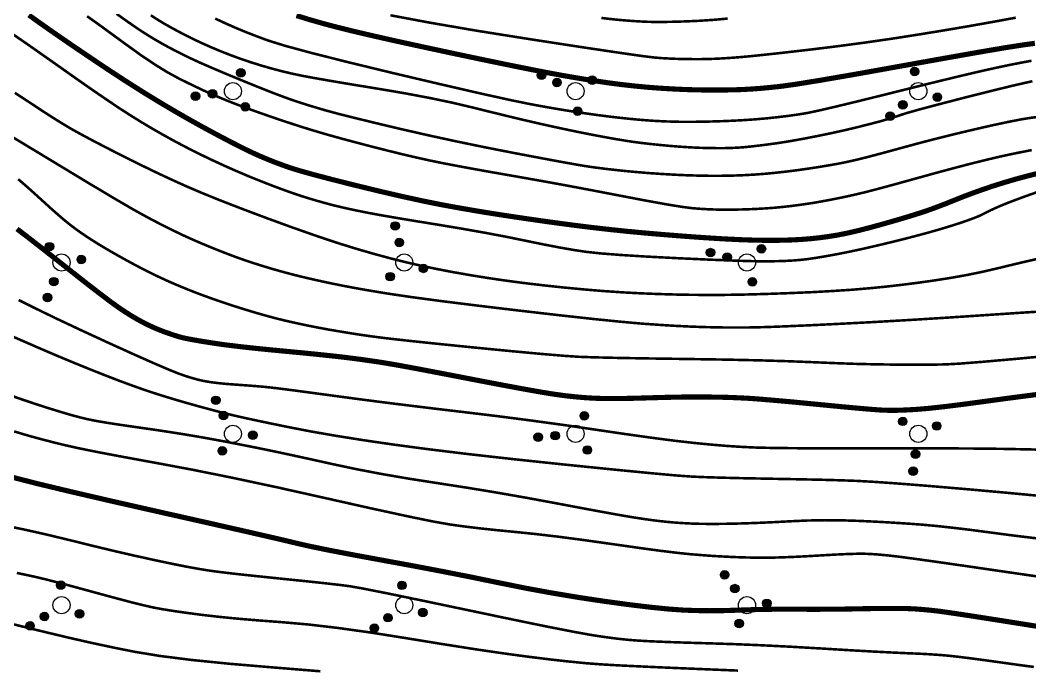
# Model space of a CAD drawing. Extents: x 396500 to 398250, y 1005980 to 1008200.
# Drawn here: x 398141.83 to 398171.29, y 1007922.18 to 1007941.11 of the extents above; entities that cross this region are included whole.
import ezdxf

# ---------------------------------------------------------------- set-up
doc = ezdxf.new("R2010")
doc.units = 0
doc.header["$LTSCALE"] = 0.5
doc.layers.get('0').update_dxf_attribs({"linetype": 'CONTINUOUS'})
doc.layers.add('DGX', color=2, linetype='CONTINUOUS')
doc.layers.add('ZBTZ', color=3, linetype='CONTINUOUS')

# ---------------------------------------------------------------- blocks, each defined once
blk = doc.blocks.new('*U110')
at = {"linetype": 'Continuous'}
for points in [[(-0.202, 2.347), (-0.147, 1.998), (-0.147, 2.402)], [(-0.147, 2.402), (-0.077, 1.962), (-0.077, 2.438)], [(-0.077, 1.962), (-0.147, 2.402), (-0.147, 1.998)], [(-0.077, 2.438), (0, 1.95), (0, 2.45)], [(0, 1.95), (-0.077, 2.438), (-0.077, 1.962)], [(0, 2.45), (0.077, 1.962), (0.077, 2.438)], [(0.077, 1.962), (0, 2.45), (0, 1.95)], [(0.077, 2.438), (0.147, 1.998), (0.147, 2.402)], [(0.147, 1.998), (0.077, 2.438), (0.077, 1.962)], [(0.147, 2.402), (0.202, 2.053), (0.202, 2.347)], [(0.202, 2.053), (0.147, 2.402), (0.147, 1.998)], [(-0.25, 2.2), (-0.238, 2.123), (-0.238, 2.277)], [(-0.238, 2.277), (-0.202, 2.053), (-0.202, 2.347)], [(-0.202, 2.053), (-0.238, 2.277), (-0.238, 2.123)], [(-0.147, 1.998), (-0.202, 2.347), (-0.202, 2.053)], [(0.202, 2.347), (0.238, 2.123), (0.238, 2.277)], [(0.238, 2.123), (0.202, 2.347), (0.202, 2.053)], [(0.25, 2.2), (0.238, 2.277), (0.238, 2.123)]]:
    blk.add_solid(points, dxfattribs=at)
blk = doc.blocks.new('*U109')
at = {"linetype": 'Continuous'}
for points in [[(-0.25, 1.2), (-0.238, 1.123), (-0.238, 1.277)], [(-0.238, 1.277), (-0.202, 1.053), (-0.202, 1.347)], [(-0.202, 1.053), (-0.238, 1.277), (-0.238, 1.123)], [(-0.202, 1.347), (-0.147, 0.998), (-0.147, 1.402)], [(-0.147, 0.998), (-0.202, 1.347), (-0.202, 1.053)], [(-0.147, 1.402), (-0.077, 0.962), (-0.077, 1.438)], [(-0.077, 0.962), (-0.147, 1.402), (-0.147, 0.998)], [(-0.077, 1.438), (0, 0.95), (0, 1.45)], [(0, 0.95), (-0.077, 1.438), (-0.077, 0.962)], [(0, 1.45), (0.077, 0.962), (0.077, 1.438)], [(0.077, 0.962), (0, 1.45), (0, 0.95)], [(0.077, 1.438), (0.147, 0.998), (0.147, 1.402)], [(0.147, 0.998), (0.077, 1.438), (0.077, 0.962)], [(0.147, 1.402), (0.202, 1.053), (0.202, 1.347)], [(0.202, 1.053), (0.147, 1.402), (0.147, 0.998)], [(0.202, 1.347), (0.238, 1.123), (0.238, 1.277)], [(0.238, 1.123), (0.202, 1.347), (0.202, 1.053)], [(0.25, 1.2), (0.238, 1.277), (0.238, 1.123)]]:
    blk.add_solid(points, dxfattribs=at)
blk = doc.blocks.new('*U108')
at = {"linetype": 'Continuous'}
for points in [[(-1.25, -0.6), (-1.238, -0.677), (-1.238, -0.523)], [(-1.238, -0.523), (-1.202, -0.747), (-1.202, -0.453)], [(-1.202, -0.747), (-1.238, -0.523), (-1.238, -0.677)], [(-1.202, -0.453), (-1.147, -0.802), (-1.147, -0.398)], [(-1.147, -0.802), (-1.202, -0.453), (-1.202, -0.747)], [(-1.147, -0.398), (-1.077, -0.838), (-1.077, -0.362)], [(-1.077, -0.838), (-1.147, -0.398), (-1.147, -0.802)], [(-1.077, -0.362), (-1, -0.85), (-1, -0.35)], [(-1, -0.85), (-1.077, -0.362), (-1.077, -0.838)], [(-1, -0.35), (-0.923, -0.838), (-0.923, -0.362)], [(-0.923, -0.838), (-1, -0.35), (-1, -0.85)], [(-0.923, -0.362), (-0.853, -0.802), (-0.853, -0.398)], [(-0.853, -0.802), (-0.923, -0.362), (-0.923, -0.838)], [(-0.853, -0.398), (-0.798, -0.747), (-0.798, -0.453)], [(-0.798, -0.747), (-0.853, -0.398), (-0.853, -0.802)], [(-0.798, -0.453), (-0.762, -0.677), (-0.762, -0.523)], [(-0.762, -0.677), (-0.798, -0.453), (-0.798, -0.747)], [(-0.75, -0.6), (-0.762, -0.523), (-0.762, -0.677)]]:
    blk.add_solid(points, dxfattribs=at)
blk = doc.blocks.new('*U107')
at = {"linetype": 'Continuous'}
for points in [[(0.75, -0.6), (0.762, -0.677), (0.762, -0.523)], [(0.762, -0.523), (0.798, -0.747), (0.798, -0.453)], [(0.798, -0.747), (0.762, -0.523), (0.762, -0.677)], [(0.798, -0.453), (0.853, -0.802), (0.853, -0.398)], [(0.853, -0.802), (0.798, -0.453), (0.798, -0.747)], [(0.853, -0.398), (0.923, -0.838), (0.923, -0.362)], [(0.923, -0.838), (0.853, -0.398), (0.853, -0.802)], [(0.923, -0.362), (1, -0.85), (1, -0.35)], [(1, -0.85), (0.923, -0.362), (0.923, -0.838)], [(1, -0.35), (1.077, -0.838), (1.077, -0.362)], [(1.077, -0.838), (1, -0.35), (1, -0.85)], [(1.077, -0.362), (1.147, -0.802), (1.147, -0.398)], [(1.147, -0.802), (1.077, -0.362), (1.077, -0.838)], [(1.147, -0.398), (1.202, -0.747), (1.202, -0.453)], [(1.202, -0.747), (1.147, -0.398), (1.147, -0.802)], [(1.202, -0.453), (1.238, -0.677), (1.238, -0.523)], [(1.238, -0.677), (1.202, -0.453), (1.202, -0.747)], [(1.25, -0.6), (1.238, -0.523), (1.238, -0.677)]]:
    blk.add_solid(points, dxfattribs=at)
blk = doc.blocks.new('gc160')
for centre, radius in [((0, 2.2), 0.25), ((0, 1.2), 0.25), ((0, 0), 0.5), ((-1, -0.6), 0.25), ((1, -0.6), 0.25)]:
    blk.add_circle(centre, radius)
at = {"linetype": 'Continuous'}
for name in ['*U110', '*U109', '*U108', '*U107']:
    blk.add_blockref(name, (0, 0), dxfattribs=at)

msp = doc.modelspace()

# ---------------------------------------------------------------- linework, layer by layer
at = {"layer": 'DGX', "color": 3, "linetype": 'Continuous', "lineweight": -2, "const_width": 0.15}
for points in [[(398171.663, 1007936.677), (398171.258, 1007936.575), (398170.878, 1007936.473), (398170.524, 1007936.369), (398170.195, 1007936.265), (398169.892, 1007936.162), (398169.616, 1007936.063), (398169.366, 1007935.969), (398169.142, 1007935.88), (398168.933, 1007935.795), (398168.727, 1007935.715), (398168.524, 1007935.638), (398168.325, 1007935.566), (398168.098, 1007935.489), (398167.813, 1007935.4), (398167.469, 1007935.297), (398167.068, 1007935.181), (398166.658, 1007935.068), (398166.291, 1007934.973), (398165.966, 1007934.898), (398165.685, 1007934.842), (398165.422, 1007934.799), (398165.153, 1007934.763), (398164.88, 1007934.734), (398164.601, 1007934.712), (398164.306, 1007934.697), (398163.985, 1007934.689), (398163.639, 1007934.687), (398163.267, 1007934.692), (398162.852, 1007934.706), (398162.376, 1007934.729), (398161.841, 1007934.762), (398161.244, 1007934.804), (398160.635, 1007934.852), (398160.061, 1007934.901), (398159.521, 1007934.952), (398159.015, 1007935.005), (398158.499, 1007935.064), (398157.929, 1007935.135), (398157.305, 1007935.219), (398156.628, 1007935.315), (398155.945, 1007935.417), (398155.307, 1007935.518), (398154.715, 1007935.619), (398154.167, 1007935.718), (398153.614, 1007935.829), (398153.004, 1007935.961), (398152.338, 1007936.115), (398151.615, 1007936.291), (398150.931, 1007936.463), (398150.381, 1007936.608), (398149.965, 1007936.724), (398149.683, 1007936.812), (398149.469, 1007936.889), (398149.257, 1007936.968), (398149.047, 1007937.052), (398148.839, 1007937.139), (398148.605, 1007937.244), (398148.318, 1007937.383), (398147.978, 1007937.556), (398147.584, 1007937.763), (398147.161, 1007937.991), (398146.734, 1007938.229), (398146.302, 1007938.478), (398145.867, 1007938.736), (398145.412, 1007939.015), (398144.924, 1007939.324), (398144.402, 1007939.665), (398143.847, 1007940.037), (398143.307, 1007940.403), (398142.833, 1007940.73), (398142.425, 1007941.016), (398142.081, 1007941.262)], [(398141.736, 1007935.02), (398142.063, 1007934.77), (398142.512, 1007934.42), (398143.083, 1007933.97), (398143.659, 1007933.515), (398144.124, 1007933.155), (398144.476, 1007932.889), (398144.716, 1007932.716), (398144.898, 1007932.595), (398145.073, 1007932.485), (398145.242, 1007932.386), (398145.405, 1007932.297), (398145.564, 1007932.216), (398145.725, 1007932.142), (398145.885, 1007932.074), (398146.046, 1007932.013), (398146.199, 1007931.959), (398146.334, 1007931.914), (398146.45, 1007931.877), (398146.549, 1007931.85), (398146.67, 1007931.823), (398146.854, 1007931.788), (398147.102, 1007931.745), (398147.413, 1007931.695), (398147.793, 1007931.64), (398148.251, 1007931.584), (398148.785, 1007931.526), (398149.396, 1007931.466), (398150.004, 1007931.409), (398150.532, 1007931.356), (398150.979, 1007931.309), (398151.345, 1007931.267), (398151.664, 1007931.226), (398151.971, 1007931.184), (398152.265, 1007931.141), (398152.546, 1007931.096), (398152.903, 1007931.034), (398153.423, 1007930.938), (398154.105, 1007930.808), (398154.949, 1007930.645), (398155.798, 1007930.482), (398156.493, 1007930.353), (398157.033, 1007930.257), (398157.419, 1007930.195), (398157.722, 1007930.154), (398158.014, 1007930.121), (398158.293, 1007930.097), (398158.561, 1007930.08), (398158.854, 1007930.071), (398159.208, 1007930.07), (398159.623, 1007930.075), (398160.099, 1007930.088), (398160.587, 1007930.102), (398161.037, 1007930.112), (398161.45, 1007930.116), (398161.825, 1007930.115), (398162.171, 1007930.111), (398162.496, 1007930.103), (398162.8, 1007930.091), (398163.084, 1007930.077), (398163.414, 1007930.053), (398163.857, 1007930.016), (398164.413, 1007929.966), (398165.082, 1007929.901), (398165.743, 1007929.837), (398166.274, 1007929.788), (398166.674, 1007929.754), (398166.945, 1007929.734), (398167.163, 1007929.727), (398167.409, 1007929.727), (398167.681, 1007929.736), (398167.979, 1007929.753), (398168.337, 1007929.783), (398168.786, 1007929.832), (398169.327, 1007929.899), (398169.959, 1007929.984), (398170.605, 1007930.072), (398171.186, 1007930.148), (398171.701, 1007930.213)]]:
    msp.add_lwpolyline(points, dxfattribs=at)
at = {"layer": 'DGX', "linetype": 'Continuous', "const_width": 0.075, "flags": 128}
for points in [[(398143.781, 1007941.228), (398144.065, 1007941.026), (398144.43, 1007940.761), (398144.877, 1007940.434), (398145.339, 1007940.101), (398145.753, 1007939.822), (398146.119, 1007939.596), (398146.435, 1007939.423), (398146.713, 1007939.285), (398146.962, 1007939.164), (398147.182, 1007939.06), (398147.374, 1007938.973), (398147.557, 1007938.893), (398147.751, 1007938.812), (398147.956, 1007938.729), (398148.172, 1007938.645), (398148.41, 1007938.555), (398148.681, 1007938.457), (398148.984, 1007938.351), (398149.319, 1007938.235), (398149.662, 1007938.121), (398149.987, 1007938.015), (398150.295, 1007937.919), (398150.586, 1007937.832), (398150.892, 1007937.744), (398151.249, 1007937.645), (398151.655, 1007937.537), (398152.111, 1007937.417), (398152.577, 1007937.299), (398153.014, 1007937.192), (398153.422, 1007937.097), (398153.802, 1007937.013), (398154.219, 1007936.928), (398154.743, 1007936.829), (398155.373, 1007936.714), (398156.11, 1007936.585), (398156.904, 1007936.445), (398157.71, 1007936.299), (398158.525, 1007936.146), (398159.352, 1007935.987), (398160.106, 1007935.843), (398160.706, 1007935.735), (398161.152, 1007935.662), (398161.444, 1007935.625), (398161.66, 1007935.608), (398161.881, 1007935.595), (398162.107, 1007935.586), (398162.337, 1007935.583), (398162.572, 1007935.583), (398162.815, 1007935.586), (398163.064, 1007935.593), (398163.32, 1007935.604), (398163.578, 1007935.619), (398163.834, 1007935.638), (398164.086, 1007935.662), (398164.336, 1007935.69), (398164.584, 1007935.723), (398164.828, 1007935.758), (398165.07, 1007935.797), (398165.309, 1007935.84), (398165.546, 1007935.885), (398165.782, 1007935.933), (398166.018, 1007935.983), (398166.253, 1007936.036), (398166.537, 1007936.105), (398166.916, 1007936.204), (398167.392, 1007936.333), (398167.964, 1007936.492), (398168.561, 1007936.657), (398169.111, 1007936.805), (398169.614, 1007936.936), (398170.07, 1007937.049), (398170.5, 1007937.149), (398170.925, 1007937.239), (398171.346, 1007937.321)], [(398144.639, 1007941.3), (398144.985, 1007941.053), (398145.221, 1007940.89), (398145.403, 1007940.769), (398145.587, 1007940.654), (398145.772, 1007940.542), (398145.958, 1007940.434), (398146.149, 1007940.329), (398146.35, 1007940.223), (398146.561, 1007940.116), (398146.78, 1007940.009), (398147.041, 1007939.888), (398147.374, 1007939.742), (398147.779, 1007939.57), (398148.257, 1007939.372), (398148.734, 1007939.177), (398149.137, 1007939.017), (398149.467, 1007938.891), (398149.723, 1007938.798), (398149.95, 1007938.722), (398150.192, 1007938.644), (398150.45, 1007938.566), (398150.722, 1007938.485), (398151.069, 1007938.391), (398151.547, 1007938.27), (398152.157, 1007938.121), (398152.899, 1007937.944), (398153.714, 1007937.758), (398154.542, 1007937.578), (398155.384, 1007937.404), (398156.239, 1007937.236), (398157.021, 1007937.088), (398157.645, 1007936.972), (398158.111, 1007936.889), (398158.417, 1007936.839), (398158.657, 1007936.806), (398158.92, 1007936.772), (398159.206, 1007936.74), (398159.516, 1007936.707), (398159.844, 1007936.677), (398160.183, 1007936.649), (398160.534, 1007936.625), (398160.897, 1007936.604), (398161.261, 1007936.587), (398161.617, 1007936.576), (398161.964, 1007936.57), (398162.303, 1007936.571), (398162.634, 1007936.577), (398162.958, 1007936.589), (398163.274, 1007936.607), (398163.582, 1007936.631), (398163.89, 1007936.661), (398164.202, 1007936.696), (398164.519, 1007936.736), (398164.84, 1007936.782), (398165.152, 1007936.83), (398165.44, 1007936.878), (398165.704, 1007936.925), (398165.943, 1007936.973), (398166.211, 1007937.033), (398166.56, 1007937.12), (398166.99, 1007937.233), (398167.502, 1007937.373), (398168.054, 1007937.523), (398168.607, 1007937.666), (398169.16, 1007937.803), (398169.714, 1007937.934), (398170.227, 1007938.051), (398170.659, 1007938.143), (398171.009, 1007938.212), (398171.279, 1007938.257), (398171.529, 1007938.29)], [(398141.54, 1007930.163), (398141.887, 1007930.042), (398142.247, 1007929.921), (398142.62, 1007929.8), (398142.979, 1007929.689), (398143.294, 1007929.596), (398143.566, 1007929.522), (398143.795, 1007929.467), (398144.039, 1007929.418), (398144.359, 1007929.363), (398144.755, 1007929.302), (398145.225, 1007929.234), (398145.718, 1007929.164), (398146.18, 1007929.094), (398146.611, 1007929.026), (398147.011, 1007928.959), (398147.404, 1007928.889), (398147.814, 1007928.813), (398148.242, 1007928.73), (398148.687, 1007928.642), (398149.168, 1007928.543), (398149.705, 1007928.429), (398150.298, 1007928.3), (398150.947, 1007928.156), (398151.644, 1007928.008), (398152.382, 1007927.867), (398153.161, 1007927.733), (398153.982, 1007927.605), (398154.829, 1007927.474), (398155.691, 1007927.333), (398156.566, 1007927.18), (398157.454, 1007927.016), (398158.271, 1007926.862), (398158.93, 1007926.74), (398159.433, 1007926.65), (398159.778, 1007926.593), (398160.035, 1007926.554), (398160.271, 1007926.521), (398160.487, 1007926.494), (398160.683, 1007926.473), (398160.872, 1007926.455), (398161.066, 1007926.441), (398161.266, 1007926.429), (398161.471, 1007926.419), (398161.697, 1007926.413), (398161.96, 1007926.411), (398162.258, 1007926.412), (398162.593, 1007926.417), (398162.965, 1007926.427), (398163.373, 1007926.442), (398163.819, 1007926.462), (398164.301, 1007926.488), (398164.803, 1007926.51), (398165.31, 1007926.519), (398165.821, 1007926.515), (398166.336, 1007926.498), (398166.837, 1007926.474), (398167.306, 1007926.447), (398167.743, 1007926.419), (398168.148, 1007926.389), (398168.564, 1007926.351), (398169.032, 1007926.3), (398169.553, 1007926.238), (398170.128, 1007926.162), (398170.719, 1007926.084), (398171.294, 1007926.013), (398171.85, 1007925.948)], [(398141.652, 1007929.111), (398141.923, 1007929.029), (398142.193, 1007928.952), (398142.482, 1007928.874), (398142.79, 1007928.794), (398143.118, 1007928.713), (398143.539, 1007928.619), (398144.128, 1007928.5), (398144.885, 1007928.357), (398145.809, 1007928.188), (398146.873, 1007927.989), (398148.047, 1007927.752), (398149.331, 1007927.478), (398150.726, 1007927.166), (398152.041, 1007926.871), (398153.085, 1007926.644), (398153.857, 1007926.485), (398154.359, 1007926.396), (398154.752, 1007926.341), (398155.196, 1007926.287), (398155.692, 1007926.233), (398156.239, 1007926.18), (398156.846, 1007926.118), (398157.52, 1007926.039), (398158.261, 1007925.942), (398159.069, 1007925.828), (398159.845, 1007925.717), (398160.492, 1007925.629), (398161.009, 1007925.566), (398161.396, 1007925.526), (398161.716, 1007925.5), (398162.032, 1007925.477), (398162.345, 1007925.459), (398162.653, 1007925.444), (398162.953, 1007925.433), (398163.241, 1007925.427), (398163.516, 1007925.425), (398163.779, 1007925.427), (398164.061, 1007925.435), (398164.392, 1007925.448), (398164.772, 1007925.467), (398165.202, 1007925.492), (398165.622, 1007925.516), (398165.974, 1007925.532), (398166.257, 1007925.54), (398166.471, 1007925.54), (398166.668, 1007925.532), (398166.898, 1007925.515), (398167.162, 1007925.49), (398167.459, 1007925.456), (398167.903, 1007925.397), (398168.61, 1007925.298), (398169.579, 1007925.159), (398170.811, 1007924.979), (398172.069, 1007924.797)], [(398141.2, 1007926.4), (398141.899, 1007926.257), (398142.589, 1007926.103), (398143.272, 1007925.938), (398143.934, 1007925.774), (398144.563, 1007925.623), (398145.16, 1007925.485), (398145.723, 1007925.361), (398146.234, 1007925.253), (398146.674, 1007925.165), (398147.044, 1007925.097), (398147.343, 1007925.049), (398147.671, 1007925.005), (398148.128, 1007924.951), (398148.716, 1007924.888), (398149.433, 1007924.814), (398150.145, 1007924.741), (398150.718, 1007924.68), (398151.15, 1007924.631), (398151.443, 1007924.593), (398151.823, 1007924.526), (398152.514, 1007924.39), (398153.518, 1007924.183), (398154.833, 1007923.907), (398156.168, 1007923.627), (398157.229, 1007923.409), (398158.017, 1007923.255), (398158.531, 1007923.163), (398158.897, 1007923.108), (398159.241, 1007923.063), (398159.563, 1007923.029), (398159.862, 1007923.005), (398160.205, 1007922.986), (398160.659, 1007922.967), (398161.222, 1007922.947), (398161.896, 1007922.927), (398162.647, 1007922.903), (398163.444, 1007922.87), (398164.285, 1007922.828), (398165.171, 1007922.777), (398166.012, 1007922.726), (398166.717, 1007922.686), (398167.286, 1007922.657), (398167.718, 1007922.637), (398168.065, 1007922.623), (398168.378, 1007922.606), (398168.657, 1007922.587), (398168.901, 1007922.566), (398169.167, 1007922.537), (398169.513, 1007922.495), (398169.937, 1007922.439), (398170.441, 1007922.369), (398170.954, 1007922.297), (398171.407, 1007922.237)], [(398141.732, 1007924.979), (398141.995, 1007924.925), (398142.259, 1007924.868), (398142.568, 1007924.794), (398142.966, 1007924.692), (398143.452, 1007924.562), (398144.027, 1007924.405), (398144.598, 1007924.25), (398145.071, 1007924.125), (398145.447, 1007924.032), (398145.726, 1007923.969), (398145.986, 1007923.921), (398146.305, 1007923.87), (398146.682, 1007923.816), (398147.118, 1007923.758), (398147.614, 1007923.701), (398148.17, 1007923.646), (398148.788, 1007923.594), (398149.466, 1007923.543), (398150.225, 1007923.477), (398151.082, 1007923.377), (398152.038, 1007923.244), (398153.094, 1007923.076), (398154.144, 1007922.905), (398155.086, 1007922.757), (398155.92, 1007922.634), (398156.646, 1007922.536), (398157.282, 1007922.457), (398157.85, 1007922.394), (398158.348, 1007922.345), (398158.776, 1007922.312), (398159.258, 1007922.284), (398159.917, 1007922.252), (398160.752, 1007922.214), (398161.764, 1007922.172), (398162.777, 1007922.13)], [(398141.363, 1007923.546), (398141.866, 1007923.424), (398142.507, 1007923.267), (398143.207, 1007923.099), (398143.888, 1007922.944), (398144.549, 1007922.803), (398145.19, 1007922.675), (398145.918, 1007922.556), (398146.837, 1007922.44), (398147.948, 1007922.328), (398149.251, 1007922.219), (398150.59, 1007922.11)]]:
    msp.add_lwpolyline(points, dxfattribs=at)
at = {"layer": 'DGX', "linetype": 'Continuous', "const_width": 0.075}
for points in [[(398145.641, 1007941.255), (398145.877, 1007941.103), (398146.04, 1007941.006), (398146.222, 1007940.903), (398146.423, 1007940.794), (398146.642, 1007940.679), (398146.878, 1007940.561), (398147.129, 1007940.443), (398147.395, 1007940.325), (398147.675, 1007940.207), (398147.966, 1007940.093), (398148.262, 1007939.985), (398148.564, 1007939.882), (398148.872, 1007939.786), (398149.18, 1007939.698), (398149.484, 1007939.618), (398149.785, 1007939.547), (398150.081, 1007939.485), (398150.44, 1007939.419), (398150.929, 1007939.334), (398151.546, 1007939.23), (398152.294, 1007939.108), (398153.075, 1007938.975), (398153.795, 1007938.839), (398154.453, 1007938.701), (398155.051, 1007938.559), (398155.596, 1007938.424), (398156.098, 1007938.301), (398156.558, 1007938.191), (398156.974, 1007938.095), (398157.365, 1007938.008), (398157.751, 1007937.925), (398158.13, 1007937.846), (398158.504, 1007937.772), (398158.857, 1007937.705), (398159.174, 1007937.648), (398159.457, 1007937.601), (398159.704, 1007937.563), (398159.943, 1007937.531), (398160.202, 1007937.501), (398160.482, 1007937.472), (398160.781, 1007937.444), (398161.084, 1007937.42), (398161.374, 1007937.401), (398161.65, 1007937.388), (398161.912, 1007937.381), (398162.157, 1007937.378), (398162.378, 1007937.378), (398162.577, 1007937.383), (398162.753, 1007937.391), (398162.935, 1007937.404), (398163.15, 1007937.425), (398163.4, 1007937.454), (398163.682, 1007937.49), (398163.995, 1007937.534), (398164.334, 1007937.589), (398164.7, 1007937.655), (398165.091, 1007937.731), (398165.488, 1007937.813), (398165.871, 1007937.897), (398166.238, 1007937.984), (398166.591, 1007938.073), (398166.907, 1007938.156), (398167.163, 1007938.228), (398167.359, 1007938.289), (398167.496, 1007938.337), (398167.697, 1007938.402), (398168.085, 1007938.511), (398168.66, 1007938.664), (398169.421, 1007938.861), (398170.208, 1007939.059), (398170.856, 1007939.216), (398171.365, 1007939.331)], [(398170.881, 1007941.185), (398170.223, 1007941.064), (398169.534, 1007940.942), (398168.812, 1007940.819), (398168.058, 1007940.696), (398167.287, 1007940.575), (398166.512, 1007940.463), (398165.733, 1007940.359), (398164.952, 1007940.262), (398164.233, 1007940.179), (398163.646, 1007940.114), (398163.189, 1007940.066), (398162.863, 1007940.036), (398162.613, 1007940.016), (398162.385, 1007940.001), (398162.18, 1007939.989), (398161.997, 1007939.982), (398161.817, 1007939.977), (398161.624, 1007939.975), (398161.418, 1007939.976), (398161.198, 1007939.979), (398160.974, 1007939.984), (398160.758, 1007939.993), (398160.549, 1007940.005), (398160.348, 1007940.021), (398159.971, 1007940.067), (398159.234, 1007940.173), (398158.138, 1007940.337), (398156.683, 1007940.561), (398155.142, 1007940.806), (398153.793, 1007941.038), (398152.633, 1007941.255)], [(398162.474, 1007941.159), (398162.069, 1007941.123), (398161.673, 1007941.096), (398161.288, 1007941.078), (398160.933, 1007941.067), (398160.627, 1007941.061), (398160.369, 1007941.06), (398160.162, 1007941.064), (398159.964, 1007941.073), (398159.739, 1007941.086), (398159.484, 1007941.105), (398159.202, 1007941.13), (398158.789, 1007941.177)], [(398171.339, 1007939.928), (398171.02, 1007939.869), (398170.663, 1007939.798), (398170.267, 1007939.715), (398169.773, 1007939.604), (398169.122, 1007939.45), (398168.314, 1007939.253), (398167.348, 1007939.012), (398166.406, 1007938.778), (398165.668, 1007938.599), (398165.134, 1007938.475), (398164.805, 1007938.405), (398164.562, 1007938.365), (398164.286, 1007938.325), (398163.977, 1007938.287), (398163.635, 1007938.25), (398163.262, 1007938.217), (398162.857, 1007938.19), (398162.422, 1007938.169), (398161.956, 1007938.154), (398161.489, 1007938.146), (398161.052, 1007938.147), (398160.644, 1007938.158), (398160.265, 1007938.178), (398159.889, 1007938.207), (398159.488, 1007938.246), (398159.061, 1007938.294), (398158.609, 1007938.352), (398158.142, 1007938.419), (398157.668, 1007938.493), (398157.188, 1007938.575), (398156.701, 1007938.665), (398156.086, 1007938.791), (398155.22, 1007938.983), (398154.104, 1007939.24), (398152.736, 1007939.562), (398151.387, 1007939.889), (398150.325, 1007940.157), (398149.551, 1007940.367), (398149.063, 1007940.519), (398148.727, 1007940.643), (398148.405, 1007940.769), (398148.097, 1007940.897), (398147.803, 1007941.027), (398147.519, 1007941.16)], [(398171.559, 1007936.113), (398171.296, 1007936.021), (398171.034, 1007935.927), (398170.805, 1007935.841), (398170.609, 1007935.765), (398170.444, 1007935.698), (398170.301, 1007935.635), (398170.168, 1007935.574), (398170.044, 1007935.514), (398169.929, 1007935.454), (398169.79, 1007935.389), (398169.594, 1007935.312), (398169.341, 1007935.222), (398169.029, 1007935.12), (398168.668, 1007935.01), (398168.265, 1007934.896), (398167.821, 1007934.778), (398167.335, 1007934.655), (398166.848, 1007934.538), (398166.403, 1007934.436), (398165.999, 1007934.349), (398165.638, 1007934.278), (398165.316, 1007934.22), (398165.033, 1007934.173), (398164.79, 1007934.138), (398164.585, 1007934.115), (398164.387, 1007934.099), (398164.163, 1007934.087), (398163.912, 1007934.079), (398163.636, 1007934.074), (398163.256, 1007934.078), (398162.696, 1007934.094), (398161.955, 1007934.123), (398161.033, 1007934.165), (398160.106, 1007934.213), (398159.35, 1007934.26), (398158.763, 1007934.306), (398158.346, 1007934.351), (398157.987, 1007934.405), (398157.575, 1007934.477), (398157.109, 1007934.566), (398156.589, 1007934.673), (398156.017, 1007934.79), (398155.393, 1007934.908), (398154.718, 1007935.027), (398153.991, 1007935.148), (398153.296, 1007935.261), (398152.717, 1007935.358), (398152.254, 1007935.439), (398151.908, 1007935.504), (398151.63, 1007935.56), (398151.371, 1007935.616), (398151.132, 1007935.671), (398150.912, 1007935.725), (398150.701, 1007935.782), (398150.487, 1007935.842), (398150.269, 1007935.907), (398150.049, 1007935.975), (398149.81, 1007936.055), (398149.537, 1007936.152), (398149.228, 1007936.267), (398148.885, 1007936.4), (398148.524, 1007936.545), (398148.161, 1007936.699), (398147.797, 1007936.86), (398147.431, 1007937.029), (398147.067, 1007937.204), (398146.712, 1007937.383), (398146.365, 1007937.565), (398146.025, 1007937.752), (398145.692, 1007937.942), (398145.365, 1007938.137), (398145.043, 1007938.337), (398144.726, 1007938.541), (398144.366, 1007938.783), (398143.911, 1007939.095), (398143.364, 1007939.478), (398142.723, 1007939.931), (398142.074, 1007940.387), (398141.504, 1007940.78)], [(398171.534, 1007934.151), (398171.181, 1007934.07), (398170.795, 1007933.979), (398170.379, 1007933.878), (398169.938, 1007933.775), (398169.482, 1007933.681), (398169.01, 1007933.596), (398168.522, 1007933.519), (398168.029, 1007933.449), (398167.544, 1007933.388), (398167.065, 1007933.333), (398166.593, 1007933.287), (398166.095, 1007933.245), (398165.536, 1007933.208), (398164.918, 1007933.174), (398164.238, 1007933.145), (398163.559, 1007933.121), (398162.939, 1007933.104), (398162.379, 1007933.095), (398161.878, 1007933.093), (398161.403, 1007933.097), (398160.921, 1007933.106), (398160.431, 1007933.121), (398159.935, 1007933.141), (398159.42, 1007933.168), (398158.877, 1007933.205), (398158.306, 1007933.252), (398157.706, 1007933.309), (398157.104, 1007933.373), (398156.524, 1007933.442), (398155.966, 1007933.516), (398155.432, 1007933.595), (398154.919, 1007933.679), (398154.428, 1007933.765), (398153.959, 1007933.856), (398153.513, 1007933.95), (398153.068, 1007934.052), (398152.604, 1007934.169), (398152.123, 1007934.3), (398151.623, 1007934.445), (398151.079, 1007934.614), (398150.466, 1007934.819), (398149.784, 1007935.058), (398149.033, 1007935.332), (398148.294, 1007935.61), (398147.649, 1007935.86), (398147.098, 1007936.084), (398146.641, 1007936.28), (398146.218, 1007936.472), (398145.771, 1007936.682), (398145.301, 1007936.91), (398144.806, 1007937.157), (398144.335, 1007937.397), (398143.935, 1007937.605), (398143.606, 1007937.781), (398143.347, 1007937.924), (398143.114, 1007938.062), (398142.859, 1007938.219), (398142.583, 1007938.395), (398142.285, 1007938.591), (398141.978, 1007938.794), (398141.673, 1007938.992)], [(398171.802, 1007932.623), (398170.954, 1007932.569), (398169.914, 1007932.499), (398168.803, 1007932.426), (398167.742, 1007932.36), (398166.731, 1007932.302), (398165.771, 1007932.252), (398164.911, 1007932.21), (398164.2, 1007932.179), (398163.64, 1007932.157), (398163.229, 1007932.146), (398162.886, 1007932.142), (398162.529, 1007932.142), (398162.158, 1007932.147), (398161.774, 1007932.156), (398161.369, 1007932.171), (398160.935, 1007932.192), (398160.474, 1007932.221), (398159.984, 1007932.255), (398159.377, 1007932.309), (398158.564, 1007932.391), (398157.545, 1007932.503), (398156.32, 1007932.645), (398155.092, 1007932.792), (398154.065, 1007932.921), (398153.239, 1007933.032), (398152.613, 1007933.124), (398152.109, 1007933.206), (398151.646, 1007933.287), (398151.225, 1007933.366), (398150.844, 1007933.444), (398150.499, 1007933.519), (398150.184, 1007933.591), (398149.898, 1007933.66), (398149.643, 1007933.726), (398149.401, 1007933.792), (398149.156, 1007933.862), (398148.909, 1007933.937), (398148.66, 1007934.015), (398148.405, 1007934.1), (398148.14, 1007934.193), (398147.866, 1007934.296), (398147.583, 1007934.407), (398147.305, 1007934.52), (398147.046, 1007934.629), (398146.806, 1007934.734), (398146.585, 1007934.834), (398146.363, 1007934.941), (398146.117, 1007935.062), (398145.849, 1007935.198), (398145.558, 1007935.35), (398145.158, 1007935.571), (398144.566, 1007935.916), (398143.78, 1007936.385), (398142.802, 1007936.977), (398141.803, 1007937.581), (398140.958, 1007938.085)], [(398172.079, 1007931.34), (398170.87, 1007931.226), (398169.929, 1007931.143), (398169.256, 1007931.09), (398168.851, 1007931.067), (398168.549, 1007931.061), (398168.186, 1007931.058), (398167.762, 1007931.058), (398167.276, 1007931.061), (398166.743, 1007931.069), (398166.179, 1007931.083), (398165.584, 1007931.104), (398164.957, 1007931.131), (398164.241, 1007931.159), (398163.378, 1007931.185), (398162.37, 1007931.207), (398161.215, 1007931.225), (398160.101, 1007931.241), (398159.216, 1007931.257), (398158.561, 1007931.273), (398158.134, 1007931.288), (398157.711, 1007931.316), (398157.063, 1007931.37), (398156.192, 1007931.45), (398155.097, 1007931.557), (398154, 1007931.668), (398153.126, 1007931.76), (398152.473, 1007931.834), (398152.041, 1007931.89), (398151.724, 1007931.936), (398151.414, 1007931.985), (398151.11, 1007932.035), (398150.813, 1007932.086), (398150.52, 1007932.14), (398150.228, 1007932.198), (398149.938, 1007932.259), (398149.648, 1007932.324), (398149.351, 1007932.395), (398149.035, 1007932.479), (398148.702, 1007932.574), (398148.351, 1007932.68), (398147.996, 1007932.792), (398147.654, 1007932.907), (398147.325, 1007933.023), (398147.007, 1007933.14), (398146.703, 1007933.259), (398146.413, 1007933.379), (398146.137, 1007933.499), (398145.875, 1007933.62), (398145.62, 1007933.743), (398145.364, 1007933.873), (398145.108, 1007934.008), (398144.851, 1007934.148), (398144.601, 1007934.289), (398144.367, 1007934.424), (398144.149, 1007934.554), (398143.948, 1007934.679), (398143.76, 1007934.801), (398143.586, 1007934.92), (398143.424, 1007935.036), (398143.274, 1007935.15), (398143.118, 1007935.277), (398142.934, 1007935.434), (398142.723, 1007935.621), (398142.485, 1007935.838), (398142.251, 1007936.051), (398142.054, 1007936.227), (398141.894, 1007936.367), (398141.771, 1007936.471)], [(398171.856, 1007928.571), (398171.215, 1007928.587), (398170.463, 1007928.602), (398169.51, 1007928.612), (398168.356, 1007928.617), (398167.001, 1007928.616), (398165.678, 1007928.615), (398164.621, 1007928.619), (398163.83, 1007928.627), (398163.305, 1007928.639), (398162.899, 1007928.658), (398162.462, 1007928.686), (398161.997, 1007928.725), (398161.502, 1007928.773), (398160.939, 1007928.837), (398160.273, 1007928.923), (398159.503, 1007929.031), (398158.628, 1007929.16), (398157.686, 1007929.299), (398156.713, 1007929.432), (398155.709, 1007929.562), (398154.674, 1007929.686), (398153.662, 1007929.807), (398152.726, 1007929.922), (398151.865, 1007930.032), (398151.08, 1007930.137), (398150.4, 1007930.229), (398149.856, 1007930.302), (398149.447, 1007930.355), (398149.174, 1007930.388), (398148.956, 1007930.411), (398148.713, 1007930.432), (398148.445, 1007930.453), (398148.152, 1007930.474), (398147.864, 1007930.495), (398147.61, 1007930.52), (398147.392, 1007930.547), (398147.208, 1007930.578), (398147.036, 1007930.616), (398146.852, 1007930.666), (398146.656, 1007930.727), (398146.448, 1007930.8), (398146.159, 1007930.916), (398145.72, 1007931.105), (398145.129, 1007931.367), (398144.388, 1007931.703), (398143.613, 1007932.061), (398142.921, 1007932.387), (398142.312, 1007932.682), (398141.786, 1007932.945)], [(398171.692, 1007927.218), (398170.65, 1007927.317), (398169.493, 1007927.421), (398168.379, 1007927.516), (398167.469, 1007927.588), (398166.762, 1007927.638), (398166.258, 1007927.666), (398165.8, 1007927.683), (398165.228, 1007927.699), (398164.543, 1007927.714), (398163.745, 1007927.729), (398162.958, 1007927.744), (398162.307, 1007927.76), (398161.792, 1007927.776), (398161.412, 1007927.793), (398160.946, 1007927.827), (398160.169, 1007927.898), (398159.081, 1007928.004), (398157.684, 1007928.146), (398156.211, 1007928.302), (398154.895, 1007928.45), (398153.738, 1007928.591), (398152.739, 1007928.724), (398151.856, 1007928.853), (398151.046, 1007928.982), (398150.31, 1007929.11), (398149.648, 1007929.238), (398149.07, 1007929.357), (398148.588, 1007929.459), (398148.201, 1007929.544), (398147.91, 1007929.613), (398147.652, 1007929.678), (398147.362, 1007929.755), (398147.04, 1007929.842), (398146.687, 1007929.941), (398146.33, 1007930.045), (398145.994, 1007930.147), (398145.68, 1007930.248), (398145.387, 1007930.346), (398145.085, 1007930.454), (398144.741, 1007930.581), (398144.356, 1007930.729), (398143.929, 1007930.898), (398143.464, 1007931.086), (398142.964, 1007931.294), (398142.43, 1007931.522), (398141.86, 1007931.77), (398141.286, 1007932.019)]]:
    msp.add_lwpolyline(points, dxfattribs=at)
at = {"layer": 'DGX', "color": 3, "linetype": 'Continuous', "lineweight": -2, "const_width": 0.15, "flags": 128}
for points in [[(398149.89, 1007941.247), (398150.256, 1007941.133), (398150.654, 1007941.019), (398151.084, 1007940.905), (398151.545, 1007940.791), (398152.077, 1007940.666), (398152.722, 1007940.52), (398153.478, 1007940.355), (398154.346, 1007940.168), (398155.217, 1007939.984), (398155.979, 1007939.826), (398156.633, 1007939.694), (398157.18, 1007939.587), (398157.66, 1007939.498), (398158.117, 1007939.419), (398158.551, 1007939.349), (398158.961, 1007939.288), (398159.355, 1007939.236), (398159.743, 1007939.192), (398160.124, 1007939.156), (398160.498, 1007939.127), (398160.862, 1007939.106), (398161.212, 1007939.089), (398161.548, 1007939.079), (398161.869, 1007939.074), (398162.172, 1007939.073), (398162.452, 1007939.076), (398162.707, 1007939.081), (398162.939, 1007939.09), (398163.171, 1007939.103), (398163.427, 1007939.122), (398163.707, 1007939.148), (398164.012, 1007939.18), (398164.467, 1007939.243), (398165.199, 1007939.362), (398166.209, 1007939.536), (398167.496, 1007939.767), (398168.789, 1007939.999), (398169.819, 1007940.181), (398170.584, 1007940.311), (398171.086, 1007940.389), (398171.437, 1007940.437)], [(398141.615, 1007927.769), (398142.309, 1007927.591), (398143.269, 1007927.361), (398144.492, 1007927.077), (398145.981, 1007926.74), (398147.44, 1007926.412), (398148.576, 1007926.154), (398149.389, 1007925.967), (398149.879, 1007925.85), (398150.283, 1007925.758), (398150.837, 1007925.644), (398151.542, 1007925.509), (398152.398, 1007925.351), (398153.309, 1007925.184), (398154.183, 1007925.018), (398155.018, 1007924.853), (398155.816, 1007924.689), (398156.593, 1007924.533), (398157.366, 1007924.391), (398158.135, 1007924.263), (398158.901, 1007924.149), (398159.616, 1007924.052), (398160.233, 1007923.978), (398160.753, 1007923.926), (398161.175, 1007923.896), (398161.556, 1007923.882), (398161.952, 1007923.877), (398162.363, 1007923.881), (398162.789, 1007923.894), (398163.222, 1007923.909), (398163.653, 1007923.919), (398164.081, 1007923.923), (398164.508, 1007923.922), (398164.941, 1007923.919), (398165.389, 1007923.921), (398165.854, 1007923.925), (398166.333, 1007923.934), (398166.786, 1007923.942), (398167.168, 1007923.945), (398167.48, 1007923.945), (398167.722, 1007923.94), (398167.935, 1007923.93), (398168.156, 1007923.914), (398168.388, 1007923.892), (398168.629, 1007923.865), (398168.973, 1007923.817), (398169.514, 1007923.736), (398170.252, 1007923.621), (398171.187, 1007923.473), (398172.109, 1007923.326)]]:
    msp.add_lwpolyline(points, dxfattribs=at)

# ---------------------------------------------------------------- block references
at = {"layer": 'ZBTZ', "linetype": 'Continuous', "yscale": 0.5}
for p, xscale, rotation in [((398158.036, 1007939.039), 0.5000000000000377, 64.92568742623196), ((398168.036, 1007939.039), 0.4999999999716789, 131.5598010256549), ((398148.036, 1007939.039), 0.4999999999649615, 97.41325113925171), ((398153.036, 1007934.039), 0.4999999999922933, 13.96404919197144), ((398163.036, 1007934.039), 0.4999999999500763, 74.72579118977211), ((398143.036, 1007934.039), 0.4999999999988953, 158.1090731599109), ((398148.036, 1007929.039), 0.4999999999824959, 27.06015197774707), ((398158.036, 1007929.039), 0.4999999999621716, 95.08407849467756), ((398168.036, 1007929.039), 0.5000000000270571, 172.2324289671421), ((398163.036, 1007924.039), 0.4999999999657372, 36.2889492439398), ((398143.036, 1007924.039), 0.5000000000281146, 123.2813501328727), ((398153.036, 1007924.039), 0.4999999999733689, 127.549668872432)]:
    msp.add_blockref('gc160', p, dxfattribs=dict(at, xscale=xscale, rotation=rotation))

doc.saveas('drawing.dxf')
